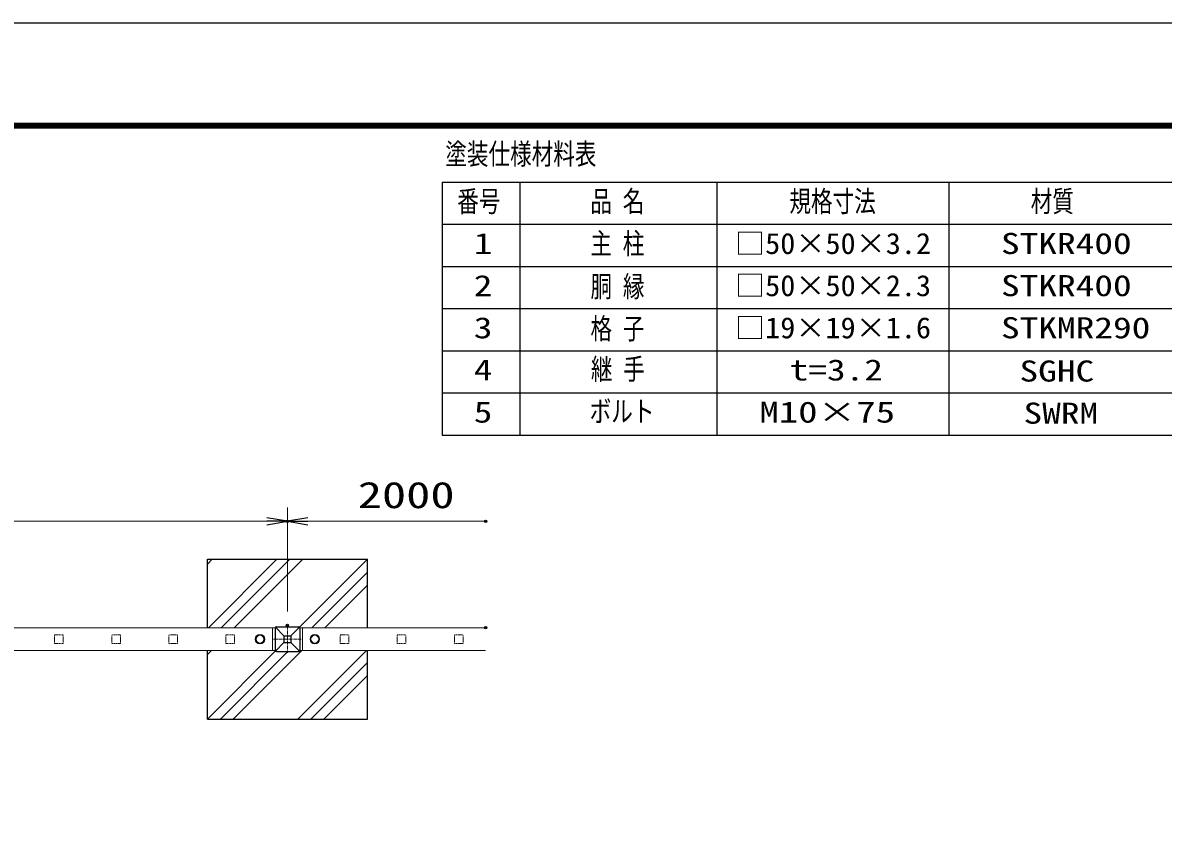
# Model space of a CAD drawing. Units: millimetres, scale not verified. Extents: x -4200 to 4200, y -2970 to 2970.
# Drawn here: x -1747 to 748, y 1191 to 2970 of the extents above; entities that cross this region are included whole.
import ezdxf
from ezdxf.enums import TextEntityAlignment as Align

# ---------------------------------------------------------------- set-up
doc = ezdxf.new("R2010")
doc.units = ezdxf.units.MM
doc.header["$LTSCALE"] = 10
doc.header["$PDMODE"] = 32
doc.header["$PDSIZE"] = 5
doc.linetypes.add('USER1', pattern=[0.375, 0.25, -0.125])
doc.linetypes.add('USER2', pattern=[1.125, 0.75, -0.125, 0.125, -0.125])
doc.layers.add('0-1_D-MTR-TXT', color=7, linetype='Continuous')
doc.layers.add('0-9_Defpoints', color=8, linetype='Continuous')
for name, color, linetype, lineweight in [('0-2_D-MTR-FRAM', 7, 'Continuous', 25), ('0-3_D-STR2', 7, 'Continuous', 13), ('0-4_D-STR3', 3, 'Continuous', 13), ('0-5_D-STR1', 1, 'Continuous', 25), ('0-6_D-BMK', 2, 'USER2', 13), ('0-7_D-STR-DIM', 7, 'Continuous', 13), ('0-8_0', 7, 'Continuous', 25), ('0-B_D-STR4', 7, 'Continuous', 25), ('0-D_D-TTL', 7, 'Continuous', 25)]:
    doc.layers.add(name, color=color, linetype=linetype, lineweight=lineweight)
doc.styles.add('ＭＳ ゴシック', font='')
doc.styles.get('ＭＳ ゴシック').set_extended_font_data('MS Gothic')

# ---------------------------------------------------------------- blocks, each defined once
blk = doc.blocks.new('DARROWS')
at = {"layer": '0-8_0'}
blk.add_line((0, 0), (-9.991, 0), dxfattribs=at)
blk.add_lwpolyline([(-10, -1.667), (0, 0), (-10, 1.667)], dxfattribs=at)

msp = doc.modelspace()

# ---------------------------------------------------------------- linework, layer by layer
at = {"layer": '0-2_D-MTR-FRAM'}
for p, q in [((-829.73, 2621.29), (-829.73, 2067.4)), ((-829.73, 2621.29), (1516.11, 2621.29)), ((-659.22, 2621.29), (-659.22, 2067.4)), ((-228.45, 2621.29), (-228.45, 2067.4)), ((279.13, 2621.29), (279.13, 2067.4)), ((-829.73, 2528.98), (1516.11, 2528.98)), ((-829.73, 2436.66), (1516.11, 2436.66)), ((-829.73, 2344.35), (1516.11, 2344.35)), ((-829.73, 2252.03), (1516.11, 2252.03)), ((-829.73, 2159.72), (1516.11, 2159.72)), ((-829.73, 2067.4), (1516.11, 2067.4))]:
    msp.add_line(p, q, dxfattribs=at)
at = {"layer": '0-3_D-STR2', "linetype": 'USER1'}
for p, q in [((-1658.61, 1629.92), (-1677.61, 1629.92)), ((-1677.61, 1610.92), (-1677.61, 1629.92)), ((-1658.61, 1610.92), (-1658.61, 1629.92)), ((-1533.61, 1629.92), (-1552.61, 1629.92)), ((-1552.61, 1610.92), (-1552.61, 1629.92)), ((-1533.61, 1610.92), (-1533.61, 1629.92)), ((-1408.61, 1629.92), (-1427.61, 1629.92)), ((-1427.61, 1610.92), (-1427.61, 1629.92)), ((-1408.61, 1610.92), (-1408.61, 1629.92)), ((-1283.61, 1629.92), (-1302.61, 1629.92)), ((-1302.61, 1610.92), (-1302.61, 1629.92)), ((-1283.61, 1610.92), (-1283.61, 1629.92)), ((-1052.61, 1629.92), (-1033.61, 1629.92)), ((-1052.61, 1610.92), (-1052.61, 1629.92)), ((-1033.61, 1610.92), (-1033.61, 1629.92)), ((-927.61, 1629.92), (-908.61, 1629.92)), ((-927.61, 1610.92), (-927.61, 1629.92)), ((-908.61, 1610.92), (-908.61, 1629.92)), ((-802.61, 1629.92), (-783.61, 1629.92)), ((-802.61, 1610.92), (-802.61, 1629.92)), ((-783.61, 1610.92), (-783.61, 1629.92)), ((-1658.61, 1610.92), (-1677.61, 1610.92)), ((-1533.61, 1610.92), (-1552.61, 1610.92)), ((-1408.61, 1610.92), (-1427.61, 1610.92)), ((-1283.61, 1610.92), (-1302.61, 1610.92)), ((-1052.61, 1610.92), (-1033.61, 1610.92)), ((-927.61, 1610.92), (-908.61, 1610.92)), ((-802.61, 1610.92), (-783.61, 1610.92))]:
    msp.add_line(p, q, dxfattribs=at)
at = {"layer": '0-3_D-STR2'}
msp.add_line((-1135.11, 1595.42), (-734.36, 1595.42), dxfattribs=at)
for points in [[(-1201.11, 1595.42), (-1201.11, 1645.42), (-3135.11, 1645.42)], [(-1201.11, 1595.42), (-3135.11, 1595.42), (-3135.11, 1645.42)], [(-1135.11, 1595.42), (-1135.11, 1645.42), (-734.36, 1645.42)]]:
    msp.add_lwpolyline(points, dxfattribs=at)
at = {"layer": '0-4_D-STR3'}
for p, q in [((-1228.11, 1630.22), (-1236.61, 1625.31)), ((-1236.61, 1625.31), (-1236.61, 1615.53)), ((-1228.11, 1630.22), (-1219.61, 1625.31)), ((-1219.61, 1625.31), (-1219.61, 1615.53)), ((-1201.11, 1645.42), (-1194.94, 1645.42)), ((-1135.11, 1645.42), (-1141.28, 1645.42)), ((-1108.11, 1630.22), (-1116.61, 1625.31)), ((-1116.61, 1625.31), (-1116.61, 1615.53)), ((-1108.11, 1630.22), (-1099.61, 1625.31)), ((-1099.61, 1625.31), (-1099.61, 1615.53)), ((-1228.11, 1610.62), (-1236.61, 1615.53)), ((-1228.11, 1610.62), (-1219.61, 1615.53)), ((-1108.11, 1610.62), (-1116.61, 1615.53)), ((-1108.11, 1610.62), (-1099.61, 1615.53)), ((-1201.11, 1595.42), (-1194.94, 1595.42)), ((-1135.11, 1595.42), (-1141.28, 1595.42))]:
    msp.add_line(p, q, dxfattribs=at)
for centre, radius in [((-1228.11, 1620.42), 10.5), ((-1228.11, 1620.42), 8.5), ((-1108.11, 1620.42), 10.5), ((-1108.11, 1620.42), 8.5)]:
    msp.add_circle(centre, radius, dxfattribs=at)
at = {"layer": '0-5_D-STR1'}
for p, q in [((-1192.11, 1647.42), (-1144.11, 1647.42)), ((-1195.11, 1644.42), (-1195.11, 1596.42)), ((-1194.23, 1646.54), (-1175.61, 1627.92)), ((-1175.61, 1627.92), (-1175.61, 1612.92)), ((-1175.61, 1627.92), (-1160.61, 1627.92)), ((-1160.61, 1627.92), (-1141.99, 1646.54)), ((-1160.61, 1627.92), (-1160.61, 1612.92)), ((-1141.11, 1644.42), (-1141.11, 1596.42)), ((-1194.23, 1594.3), (-1175.61, 1612.92)), ((-1175.61, 1612.92), (-1160.61, 1612.92)), ((-1141.99, 1594.3), (-1160.61, 1612.92)), ((-1192.11, 1593.42), (-1144.11, 1593.42))]:
    msp.add_line(p, q, dxfattribs=at)
for centre, start, end in [((-1192.11, 1644.42), 90, 180), ((-1144.11, 1644.42), 0, 90), ((-1192.11, 1596.42), 180, 270), ((-1144.11, 1596.42), 270, 0)]:
    msp.add_arc(centre, 3, start, end, dxfattribs=at)
at = {"layer": '0-6_D-BMK'}
for p, q in [((-1168.11, 1650.65), (-1168.11, 1590.2)), ((-1198.34, 1620.42), (-1137.89, 1620.42))]:
    msp.add_line(p, q, dxfattribs=at)
at = {"layer": '0-7_D-STR-DIM'}
for p, q in [((-1168.11, 1680.65), (-1168.11, 1908.6)), ((-1168.11, 1680.65), (-1168.11, 1908.6)), ((-3123.11, 1878.6), (-1213.11, 1878.6)), ((-1123.11, 1878.6), (-734.36, 1878.6))]:
    msp.add_line(p, q, dxfattribs=at)
at = {"layer": '0-9_Defpoints'}
for p in [(-1168.11, 1878.6), (-734.36, 1878.6), (-1168.11, 1650.65), (-734.36, 1645.42)]:
    msp.add_point(p, dxfattribs=at)
at = {"layer": '0-B_D-STR4'}
for p, q in [((-1343.11, 1795.42), (-993.11, 1795.42)), ((-1343.11, 1645.42), (-1343.11, 1795.42)), ((-1343.11, 1784.83), (-1332.52, 1795.42)), ((-1341.1, 1645.42), (-1191.1, 1795.42)), ((-1312.82, 1645.42), (-1162.82, 1795.42)), ((-1284.53, 1645.42), (-1134.53, 1795.42)), ((-1144.46, 1644.07), (-993.11, 1795.42)), ((-993.11, 1645.42), (-993.11, 1795.42)), ((-1114.83, 1645.42), (-993.11, 1767.14)), ((-1086.54, 1645.42), (-993.11, 1738.85)), ((-1343.11, 1445.42), (-1191.76, 1596.77)), ((-1343.11, 1445.42), (-1343.11, 1595.42)), ((-1343.11, 1586.84), (-1334.53, 1595.42)), ((-1314.83, 1445.42), (-1166.83, 1593.42)), ((-1286.54, 1445.42), (-1136.54, 1595.42)), ((-1145.12, 1445.42), (-995.12, 1595.42)), ((-993.11, 1445.42), (-993.11, 1595.42)), ((-1116.84, 1445.42), (-993.11, 1569.15)), ((-1088.55, 1445.42), (-993.11, 1540.86)), ((-1343.11, 1445.42), (-993.11, 1445.42))]:
    msp.add_line(p, q, dxfattribs=at)
at = {"layer": '0-D_D-TTL', "color": 2}
msp.add_lwpolyline([(-4199.68, 2970.23), (4200.32, 2970.23), (4200.32, -2969.77), (-4199.68, -2969.77)], close=True, dxfattribs=at)
at = {"layer": '0-D_D-TTL'}
for points in [[(-3929.68, 2750.23), (3930.32, 2750.23), (3930.32, -2749.77), (-3929.68, -2749.77)], [(-3927.18, 2747.73), (3927.82, 2747.73), (3927.82, -2747.27), (-3927.18, -2747.27)], [(-3924.68, 2745.23), (3925.32, 2745.23), (3925.32, -2744.77), (-3924.68, -2744.77)], [(-3922.18, 2742.73), (3922.82, 2742.73), (3922.82, -2742.27), (-3922.18, -2742.27)], [(-3919.68, 2740.23), (3920.32, 2740.23), (3920.32, -2739.77), (-3919.68, -2739.77)]]:
    msp.add_lwpolyline(points, close=True, dxfattribs=at)

# ---------------------------------------------------------------- block references
at = {"layer": '0-7_D-STR-DIM', "xscale": 4.5, "yscale": 4.5}
msp.add_blockref('DARROWS', (-1168.11, 1878.6), dxfattribs=at)
at = {"layer": '0-7_D-STR-DIM', "xscale": 4.5, "yscale": 4.5, "rotation": 180}
msp.add_blockref('DARROWS', (-1168.11, 1878.6), dxfattribs=at)

# ---------------------------------------------------------------- texts
at = {"layer": '0-1_D-MTR-TXT', "style": 'ＭＳ ゴシック'}
for s, height, width, p in [('塗装仕様材料表', 46.19, 0.75, (-822.6, 2646.01)), ('番号', 46.19, 0.75, (-796.52, 2542.32)), ('品 名', 46.19, 0.75, (-505.18, 2542.32)), ('規格寸法', 46.19, 0.75, (-69.61, 2542.32)), ('材質', 46.19, 0.75, (458.51, 2542.32)), ('1', 46.19, 1.3, (-760.35, 2450)), ('主 柱', 46.19, 0.75, (-505.18, 2450)), ('□50×50×3.2', 46.19, 1.05, (-188.79, 2450)), ('STKR400', 46.19, 1.3, (393.45, 2450)), ('胴 縁', 46.19, 0.75, (-504.87, 2355.84)), ('□50×50×2.3', 46.19, 1.05, (-188.79, 2357.69)), ('2', 46.19, 1.3, (-760.35, 2357.69)), ('STKR400', 46.19, 1.3, (393.45, 2357.69)), ('3', 46.19, 1.3, (-760.35, 2265.37)), ('格 子', 46.19, 0.75, (-504.87, 2263.53)), ('□19×19×1.6', 46.19, 1.05, (-188.79, 2265.37)), ('STKMR290', 46.19, 1.3, (393.45, 2265.37)), ('4', 46.19, 1.3, (-760.35, 2173.06)), ('継 手', 46.19, 0.75, (-504.03, 2174.9)), ('t=3.2', 46.19, 1.3, (-69.14, 2173.06)), ('SGHC', 46.19, 1.3, (433.92, 2170.66)), ('ボルト', 46.19, 0.75, (-506.7, 2082.59)), ('5', 46.19, 1.3, (-760.35, 2080.74)), ('M10×75', 46.18, 1.35, (-135.18, 2080.74)), ('SWRM', 46.19, 1.3, (442.67, 2078.35))]:
    msp.add_text(s, height=height, dxfattribs=dict(at, width=width)).set_placement(p, align=Align.BOTTOM_LEFT)
at = {"layer": '0-7_D-STR-DIM', "style": 'ＭＳ ゴシック', "width": 1.35}
msp.add_text('2000', height=57.7, dxfattribs=at).set_placement((-1014.24, 1889.99), align=Align.BOTTOM_LEFT)

doc.saveas('drawing.dxf')
